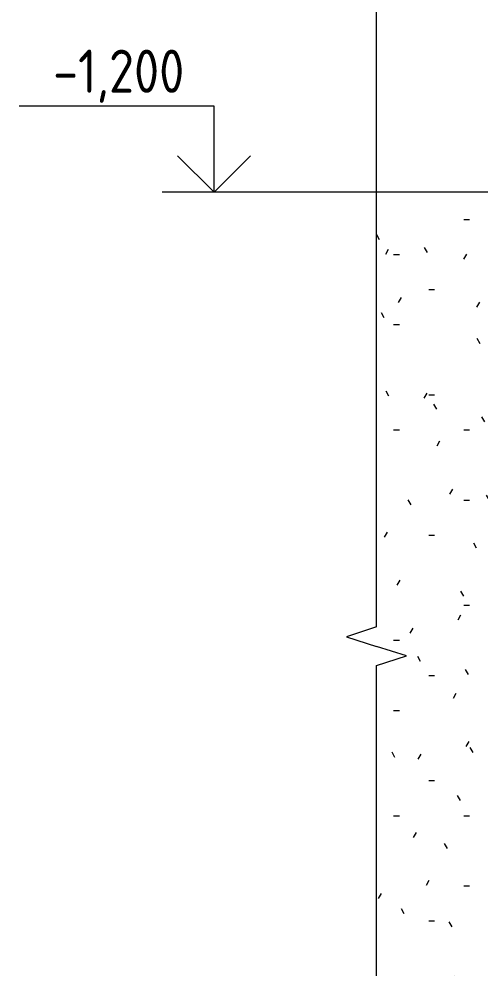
# Model space of a CAD drawing. Header units: millimetres. Extents: x 23200 to 49062, y -2858 to 35213.
# Drawn here: x 40455 to 40990, y -2100 to -999 of the extents above; entities that cross this region are included whole.
import ezdxf

# ---------------------------------------------------------------- set-up
doc = ezdxf.new("R2010")
doc.units = ezdxf.units.MM
for name, color, linetype, lineweight in [('AA_Oformlenie', 7, 'Continuous', 9), ('AA_Vinoska', 7, 'Continuous', 9), ('AA_Visotnaya otmetka', 7, 'Continuous', 9), ('AF_Element', 7, 'Continuous', 20), ('AF_Element_Грунт', 253, 'Continuous', 20)]:
    doc.layers.add(name, color=color, linetype=linetype, lineweight=lineweight)
doc.styles.add('ISOCPEUR_3', font='isocpeur.ttf', dxfattribs={"width": 0.85, "height": 50})

# ---------------------------------------------------------------- blocks, each defined once
blk = doc.blocks.new('грунт подушка6 - грунт подушка1-3863630-Сечение 5')
at = {"layer": 'AF_Element', "lineweight": 9}
h = blk.add_hatch(dxfattribs=at)
h.set_pattern_fill('FP_6', color=256, style=0, pattern_type=2)
h.set_pattern_definition([(0, (-40349.91, -175), (162.56, 40.64), [6.706, -115.214, 6.706, -115.214, -650.24]), (0, (-40349.91, -175), (162.56, 40.64), [-243.84, 6.706, -237.134, 6.706, -115.214, -284.48]), (0, (-40349.91, -175), (162.56, 40.64), [-609.6, 6.706, -74.574, 6.706, -196.494]), (120, (-40288.95, -154.68), (-116.47527, 120.4611), [6.706, -115.214, 6.706, -115.214, -650.24]), (120, (-40288.95, -154.68), (-116.47527, 120.4611), [-243.84, 6.706, -237.134, 6.706, -115.214, -284.48]), (120, (-40288.95, -154.68), (-116.47527, 120.4611), [-609.6, 6.706, -74.574, 6.706, -196.494]), (240, (-40268.63, -73.4), (-46.08473, -161.1011), [6.706, -115.214, 6.706, -115.214, -650.24]), (240, (-40268.63, -73.4), (-46.08473, -161.1011), [-243.84, 6.706, -237.134, 6.706, -115.214, -284.48]), (240, (-40268.63, -73.4), (-46.08473, -161.1011), [-609.6, 6.706, -74.574, 6.706, -196.494])])
h.paths.add_polyline_path([(-34830.6, -2300.1), (-34645, -2300.1), (-34645, -1200.1), (-34830.6, -1200.1), (-34830.6, -1703.8), (-34814.9, -1703.8), (-34814.9, -1726.3), (-34830.6, -1726.3), (-34795.9, -1737.3), (-34830.6, -1748.3), (-34830.6, -2165.4)])
at = {"layer": 'AF_Element'}
for p, q in [((-34645, -1200.1), (-34830.6, -1200.1)), ((-34645, -2300.1), (-34645, -1200.1)), ((-34830.6, -2300.1), (-34645, -2300.1))]:
    blk.add_line(p, q, dxfattribs=at)
blk = doc.blocks.new('011_Прямоугольник обрыва _ЭлУзла_ - 011_Прямоугольник обрыва _ЭлУзла_-3922142-Сечение 5')
at = {"layer": 'AA_Oformlenie'}
for p, q in [((-34830.6, -1703.8), (-34830.6, -173.1)), ((-34830.6, -2513.9), (-34830.6, -1748.3))]:
    blk.add_line(p, q, dxfattribs=at)
blk = doc.blocks.new('Высотные отметки - Стрелка вверх-400292-Сечение 5')
at = {"layer": 'AA_Vinoska'}
for p, q in [((-30873.3, -1600), (-30647.3, -1600)), ((-30873.3, -1700), (-30873.3, -1600)), ((-30873.3, -1700), (-30915.7, -1657.6)), ((-30873.3, -1700), (-30830.8, -1657.6)), ((-30933.3, -1700), (-30813.3, -1700))]:
    blk.add_line(p, q, dxfattribs=at)

msp = doc.modelspace()

# ---------------------------------------------------------------- linework, layer by layer
at = {"layer": 'AA_Vinoska'}
for p, q in [((40869.7513, -1703.7868), (40835.0912, -1715.0486)), ((40835.0912, -1715.0486), (40869.7513, -1726.3103)), ((40904.3923, -1737.3103), (40869.7513, -1726.3103)), ((40869.7513, -1748.3103), (40904.3923, -1737.3103))]:
    msp.add_line(p, q, dxfattribs=at)
at = {"layer": 'AA_Visotnaya otmetka'}
for q in [(40681.4099, -1200.1276), (40979.7263, -1200.1276)]:
    msp.add_line((40979.7263, -1200.1276), q, dxfattribs=at)

# ---------------------------------------------------------------- block references
at = {"layer": 'AA_Oformlenie'}
msp.add_blockref('011_Прямоугольник обрыва _ЭлУзла_ - 011_Прямоугольник обрыва _ЭлУзла_-3922142-Сечение 5', (75700.3279, 0), dxfattribs=at)
at = {"layer": 'AA_Visotnaya otmetka', "extrusion": (0, 0, -1)}
msp.add_blockref('Высотные отметки - Стрелка вверх-400292-Сечение 5', (-9808.1394, 499.8724), dxfattribs=at)
at = {"layer": 'AF_Element_Грунт'}
msp.add_blockref('грунт подушка6 - грунт подушка1-3863630-Сечение 5', (75700.3279, 0), dxfattribs=at)

# ---------------------------------------------------------------- texts
at = {"layer": 'AA_Visotnaya otmetka', "insert": (40494.9734, -1034.8049), "char_height": 50, "width": 183.447672, "attachment_point": 1, "line_spacing_factor": 1.149209, "style": 'ISOCPEUR_3'}
msp.add_mtext('-1,200', dxfattribs=at)

doc.saveas('drawing.dxf')
